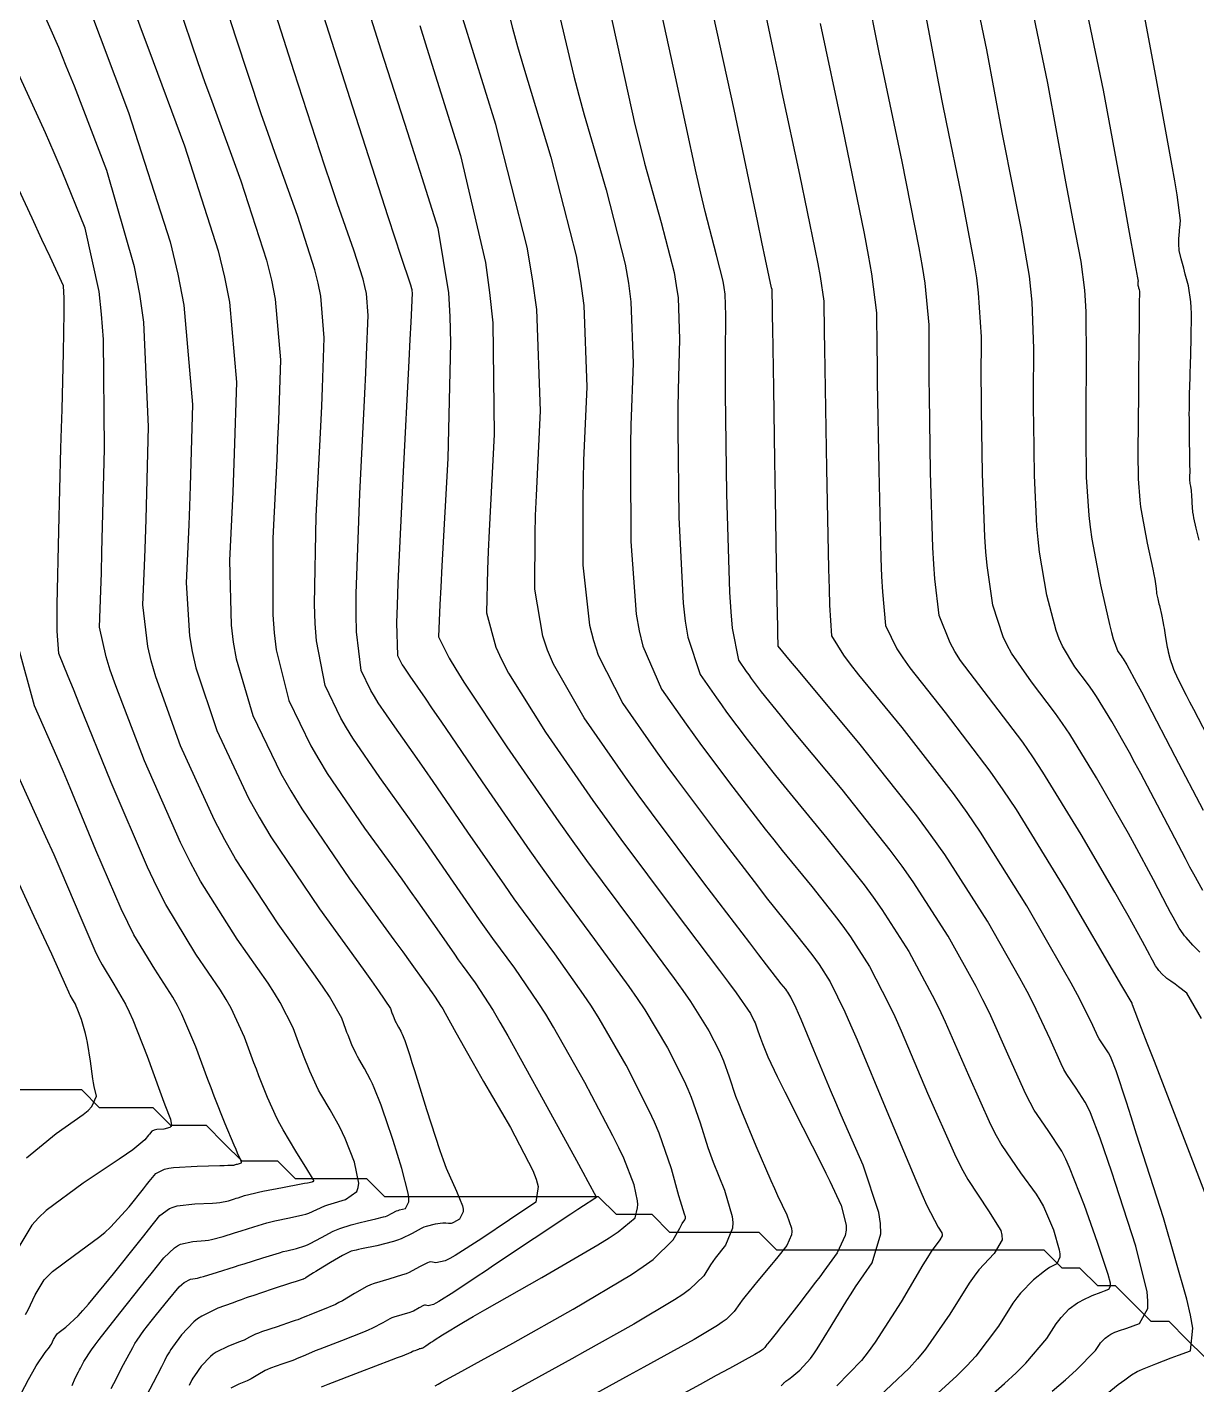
# Model space of a CAD drawing. Header units: metres. Extents: x 837475 to 838479, y 1189012 to 1191015.
# Drawn here: x 837518 to 837583.6, y 1190038.6 to 1190114.7 of the extents above; entities that cross this region are included whole.
import ezdxf

# ---------------------------------------------------------------- set-up
doc = ezdxf.new("R2010")
doc.units = ezdxf.units.M
doc.header["$LTSCALE"] = 0.3
for name, color, linetype in [('COTAS 10', 1, 'Continuous'), ('COTAS INT', 252, 'Continuous'), ('DRENAJE', 5, 'Continuous')]:
    doc.layers.add(name, color=color, linetype=linetype)

msp = doc.modelspace()

# ---------------------------------------------------------------- linework, layer by layer
at = {"layer": 'COTAS 10'}
for points in [[(837534.549, 1190038.477), (837534.923, 1190038.625), (837536.729, 1190039.318), (837538.482, 1190039.986), (837538.823, 1190040.117), (837539.102, 1190040.226), (837539.586, 1190040.427), (837539.665, 1190040.472), (837539.689, 1190040.483), (837539.713, 1190040.492), (837539.807, 1190040.521), (837539.897, 1190040.547), (837539.919, 1190040.555), (837539.94, 1190040.564), (837540.005, 1190040.599), (837540.057, 1190040.626), (837540.068, 1190040.63), (837540.079, 1190040.632), (837540.111, 1190040.625), (837540.172, 1190040.638), (837540.201, 1190040.653), (837540.236, 1190040.672), (837540.408, 1190040.781), (837540.677, 1190040.962), (837540.773, 1190041.026), (837540.878, 1190041.097), (837541.338, 1190041.403), (837542.51, 1190042.106), (837543.065, 1190042.426), (837543.72, 1190042.801), (837546.916, 1190044.611), (837550.059, 1190046.442), (837550.679, 1190046.83), (837551.192, 1190047.166), (837552.141, 1190047.952), (837552.283, 1190048.511), (837552.286, 1190048.704), (837552.273, 1190048.915), (837552.097, 1190049.814), (837551.501, 1190051.308), (837551.224, 1190051.893), (837550.898, 1190052.552), (837549.318, 1190055.551), (837547.563, 1190058.653), (837547.128, 1190059.377), (837546.714, 1190060.042), (837545.404, 1190061.957), (837544.166, 1190063.631), (837543.798, 1190064.144), (837543.418, 1190064.68), (837541.957, 1190066.792), (837540.39, 1190069.062), (837539.944, 1190069.696), (837539.492, 1190070.333), (837537.818, 1190072.653), (837536.309, 1190074.866), (837535.962, 1190075.435), (837535.646, 1190075.986), (837534.76, 1190077.818), (837534.268, 1190080.315), (837534.199, 1190081.285), (837534.161, 1190082.376), (837534.266, 1190087.324), (837534.516, 1190092.347), (837534.569, 1190093.486), (837534.613, 1190094.515), (837534.713, 1190097.324), (837534.513, 1190099.65), (837534.369, 1190100.376), (837534.187, 1190101.137), (837533.208, 1190104.181), (837531.93, 1190107.707), (837531.559, 1190108.772), (837531.18, 1190109.875), (837529.752, 1190114.181), (837528.432, 1190118.317)], [(837575.536, 1190038.227), (837576.273, 1190038.877), (837576.878, 1190039.422), (837577.968, 1190040.508), (837578.19, 1190040.859), (837578.248, 1190040.94), (837578.306, 1190041.013), (837578.502, 1190041.216), (837578.701, 1190041.36), (837578.76, 1190041.396), (837578.82, 1190041.43), (837579.053, 1190041.537), (837579.412, 1190041.67), (837579.552, 1190041.721), (837579.709, 1190041.776), (837580.425, 1190042.026), (837580.899, 1190042.868), (837580.904, 1190043.297), (837580.855, 1190043.81), (837580.22, 1190046.373), (837579.311, 1190049.198), (837579.089, 1190049.876), (837578.879, 1190050.51), (837578.226, 1190052.427), (837577.671, 1190053.846), (837577.523, 1190054.166), (837577.377, 1190054.454), (837576.869, 1190055.231), (837576.346, 1190055.999), (837576.19, 1190056.282), (837576.03, 1190056.595), (837575.412, 1190057.979), (837574.479, 1190059.958), (837574.12, 1190060.646), (837573.717, 1190061.395), (837571.898, 1190064.606), (837569.513, 1190068.333), (837568.753, 1190069.408), (837567.95, 1190070.502), (837564.692, 1190074.606), (837561.844, 1190078.008), (837561.301, 1190078.659), (837560.863, 1190079.184), (837560.166, 1190080.031), (837560.149, 1190080.749), (837560.141, 1190081.193), (837560.13, 1190081.743), (837560.079, 1190084.615), (837560.016, 1190088.299), (837559.998, 1190089.361), (837559.98, 1190090.442), (837559.913, 1190094.496), (837559.859, 1190097.867), (837559.849, 1190098.515), (837559.841, 1190099.041), (837559.831, 1190099.913), (837559.828, 1190099.986), (837559.825, 1190100.008), (837559.821, 1190100.031), (837559.799, 1190100.119), (837559.459, 1190101.709), (837559.254, 1190102.679), (837559.002, 1190103.878), (837557.694, 1190110.119), (837556.134, 1190117.282)], [(837583.972, 1190066.324), (837583.472, 1190067.227), (837583.254, 1190067.633), (837583.003, 1190068.108), (837581.809, 1190070.388), (837580.496, 1190072.875), (837580.17, 1190073.481), (837579.859, 1190074.05), (837578.87, 1190075.803), (837578.013, 1190077.196), (837577.786, 1190077.538), (837577.563, 1190077.861), (837576.793, 1190078.87), (837576.101, 1190080.024), (837575.927, 1190080.439), (837575.76, 1190080.895), (837575.222, 1190082.885), (837574.819, 1190085.29), (837574.737, 1190086.007), (837574.669, 1190086.747), (837574.531, 1190089.603), (837574.494, 1190092.519), (837574.49, 1190093.297), (837574.488, 1190094.062), (837574.5, 1190096.717), (837574.41, 1190099.317), (837574.342, 1190100.047), (837574.257, 1190100.781), (837573.798, 1190103.471), (837573.149, 1190106.658), (837572.945, 1190107.706), (837572.731, 1190108.826), (837571.866, 1190113.471), (837570.957, 1190117.888)], [(837560.328, 1190038.537), (837560.46, 1190038.674), (837560.491, 1190038.704), (837560.519, 1190038.729), (837560.601, 1190038.789), (837560.76, 1190038.907), (837560.837, 1190038.968), (837560.927, 1190039.043), (837561.373, 1190039.417), (837561.973, 1190040.072), (837562.16, 1190040.323), (837562.357, 1190040.605), (837563.146, 1190041.876), (837564.013, 1190043.315), (837564.26, 1190043.703), (837564.509, 1190044.085), (837565.43, 1190045.429), (837565.925, 1190047.069), (837565.906, 1190047.638), (837565.818, 1190048.257), (837564.936, 1190050.91), (837563.705, 1190053.711), (837563.397, 1190054.424), (837563.104, 1190055.109), (837562.163, 1190057.357), (837561.45, 1190059.074), (837561.301, 1190059.425), (837561.173, 1190059.721), (837560.881, 1190060.341), (837560.704, 1190060.618), (837560.647, 1190060.699), (837560.587, 1190060.781), (837560.341, 1190061.09), (837559.513, 1190062.151), (837559.085, 1190062.708), (837558.572, 1190063.379), (837556.001, 1190066.749), (837553.065, 1190070.67), (837552.322, 1190071.688), (837551.608, 1190072.677), (837549.282, 1190076.001), (837547.561, 1190079.015), (837547.229, 1190079.807), (837546.96, 1190080.582), (837546.51, 1190083.229), (837546.534, 1190086.3), (837546.564, 1190087.343), (837546.605, 1190088.469), (837546.833, 1190093.229), (837546.629, 1190098.916), (837546.395, 1190100.626), (837546.085, 1190102.396), (837544.328, 1190109.277), (837542.49, 1190115.23)], [(837520.567, 1190038.544), (837520.751, 1190038.968), (837520.929, 1190039.325), (837520.98, 1190039.426), (837521.032, 1190039.529), (837521.226, 1190039.905), (837521.656, 1190040.552), (837521.857, 1190040.825), (837522.094, 1190041.138), (837523.245, 1190042.606), (837524.466, 1190044.137), (837524.747, 1190044.49), (837525.003, 1190044.811), (837525.722, 1190045.715), (837526.308, 1190046.283), (837526.481, 1190046.393), (837526.658, 1190046.482), (837527.335, 1190046.633), (837528.026, 1190046.685), (837528.211, 1190046.712), (837528.394, 1190046.745), (837529.034, 1190046.91), (837529.677, 1190047.117), (837529.862, 1190047.176), (837530.049, 1190047.236), (837530.752, 1190047.459), (837531.499, 1190047.673), (837531.714, 1190047.728), (837531.934, 1190047.78), (837532.76, 1190047.952), (837533.512, 1190048.12), (837533.686, 1190048.169), (837533.844, 1190048.22), (837534.29, 1190048.417), (837534.748, 1190048.628), (837534.914, 1190048.688), (837535.098, 1190048.749), (837535.902, 1190048.977), (837536.536, 1190049.443), (837536.612, 1190049.654), (837536.645, 1190049.901), (837536.405, 1190051.088), (837535.877, 1190052.402), (837535.729, 1190052.728), (837535.579, 1190053.037), (837535.033, 1190054.019), (837534.523, 1190054.885), (837534.397, 1190055.121), (837534.277, 1190055.355), (837533.895, 1190056.19), (837533.545, 1190057.065), (837533.445, 1190057.325), (837533.342, 1190057.593), (837532.959, 1190058.622), (837532.239, 1190060.041), (837531.924, 1190060.555), (837531.559, 1190061.12), (837529.825, 1190063.596), (837527.773, 1190066.843), (837527.209, 1190067.895), (837526.646, 1190069.012), (837524.625, 1190073.596), (837523.017, 1190077.796), (837522.714, 1190078.67), (837522.473, 1190079.42), (837522.114, 1190081.085), (837522.183, 1190083.136), (837522.211, 1190084.128), (837522.243, 1190085.304), (837522.388, 1190091.085), (837522.325, 1190097.232), (837522.225, 1190098.638), (837522.09, 1190099.917), (837521.302, 1190103.468), (837520.014, 1190106.654), (837519.562, 1190107.703), (837519.07, 1190108.823), (837516.947, 1190113.468)]]:
    msp.add_lwpolyline(points, dxfattribs=at)
at = {"layer": 'COTAS INT'}
for points in [[(837536.289, 1190118.529), (837537.885, 1190113.476), (837539.383, 1190108.833), (837539.741, 1190107.713), (837540.075, 1190106.665), (837541.08, 1190103.476), (837541.679, 1190099.838), (837541.758, 1190098.508), (837541.799, 1190097.037), (837541.634, 1190090.555), (837541.305, 1190084.521), (837541.243, 1190083.332), (837541.193, 1190082.353), (837541.119, 1190080.555), (837541.71, 1190079.344), (837542.08, 1190078.735), (837542.54, 1190078.006), (837544.947, 1190074.383), (837547.865, 1190070.174), (837548.646, 1190069.075), (837549.416, 1190068.005), (837552.104, 1190064.383), (837554.335, 1190061.385), (837554.818, 1190060.709), (837555.242, 1190060.099), (837556.284, 1190058.453), (837556.859, 1190057.319), (837556.988, 1190057.033), (837557.104, 1190056.758), (837557.414, 1190055.867), (837557.781, 1190054.778), (837557.933, 1190054.379), (837558.106, 1190053.937), (837558.914, 1190051.99), (837559.758, 1190050.045), (837559.955, 1190049.605), (837560.136, 1190049.207), (837560.657, 1190048.124), (837560.91, 1190047.372), (837560.922, 1190047.182), (837560.909, 1190047), (837560.655, 1190046.411), (837560.151, 1190045.779), (837559.981, 1190045.57), (837559.798, 1190045.347), (837559.026, 1190044.418), (837558.301, 1190043.531), (837558.147, 1190043.334), (837558.014, 1190043.157), (837557.704, 1190042.695), (837557.251, 1190042.257), (837557.028, 1190042.097), (837556.763, 1190041.92), (837555.454, 1190041.139), (837553.383, 1190039.988), (837552.637, 1190039.577), (837551.817, 1190039.127), (837548.232, 1190037.171)], [(837550.153, 1190118.29), (837551.135, 1190113.782), (837552.134, 1190109.286), (837552.404, 1190108.173), (837552.671, 1190107.117), (837553.611, 1190103.782), (837554.327, 1190100.977), (837554.453, 1190100.255), (837554.548, 1190099.558), (837554.632, 1190097.239), (837554.553, 1190094.391), (837554.546, 1190093.359), (837554.546, 1190092.222), (837554.597, 1190087.239), (837554.835, 1190082.439), (837554.953, 1190081.417), (837555.093, 1190080.528), (837555.784, 1190078.427), (837556.699, 1190077.12), (837556.98, 1190076.731), (837557.272, 1190076.33), (837558.427, 1190074.788), (837559.862, 1190072.956), (837560.332, 1190072.373), (837560.832, 1190071.758), (837562.9, 1190069.261), (837564.986, 1190066.636), (837565.498, 1190065.94), (837565.981, 1190065.257), (837567.491, 1190062.9), (837568.81, 1190060.455), (837569.173, 1190059.716), (837569.535, 1190058.951), (837570.836, 1190055.964), (837572.07, 1190053.199), (837572.39, 1190052.573), (837572.701, 1190052.008), (837573.746, 1190050.473), (837574.631, 1190049.291), (837574.841, 1190048.948), (837575.036, 1190048.599), (837575.612, 1190047.284), (837575.929, 1190046.165), (837575.961, 1190045.941), (837575.968, 1190045.753), (837575.792, 1190045.381), (837575.387, 1190045.163), (837575.251, 1190045.072), (837575.103, 1190044.967), (837574.48, 1190044.48), (837573.757, 1190043.731), (837573.546, 1190043.462), (837573.33, 1190043.166), (837572.512, 1190041.873), (837571.245, 1190040.198), (837570.746, 1190039.66), (837570.183, 1190039.09), (837567.616, 1190036.767)], [(837540.925, 1190038.532), (837541.097, 1190038.625), (837541.294, 1190038.731), (837542.223, 1190039.236), (837543.881, 1190040.152), (837544.537, 1190040.519), (837545.279, 1190040.934), (837548.67, 1190042.839), (837551.932, 1190044.786), (837552.593, 1190045.228), (837553.148, 1190045.627), (837554.276, 1190046.716), (837554.644, 1190047.385), (837554.72, 1190047.52), (837554.784, 1190047.632), (837554.922, 1190047.853), (837554.961, 1190047.947), (837554.962, 1190047.979), (837554.96, 1190048.013), (837554.916, 1190048.158), (837554.762, 1190048.647), (837554.689, 1190048.898), (837554.602, 1190049.198), (837554.182, 1190050.701), (837553.484, 1190052.706), (837553.223, 1190053.323), (837552.933, 1190053.967), (837551.64, 1190056.518), (837550.123, 1190059.135), (837549.691, 1190059.821), (837549.255, 1190060.49), (837547.638, 1190062.766), (837545.887, 1190065.132), (837545.367, 1190065.857), (837544.831, 1190066.613), (837542.766, 1190069.599), (837540.819, 1190072.441), (837540.357, 1190073.107), (837539.929, 1190073.72), (837538.662, 1190075.495), (837537.737, 1190076.852), (837537.524, 1190077.201), (837537.33, 1190077.539), (837536.787, 1190078.662), (837536.518, 1190080.819), (837536.496, 1190081.808), (837536.498, 1190082.968), (837536.697, 1190088.571), (837536.983, 1190094.189), (837537.04, 1190095.357), (837537.087, 1190096.357), (837537.178, 1190098.571), (837537.071, 1190099.813), (837536.994, 1190100.201), (837536.897, 1190100.607), (837536.374, 1190102.232), (837535.46, 1190104.829), (837535.116, 1190105.848), (837534.733, 1190106.997), (837533.018, 1190112.232), (837531.257, 1190117.753)], [(837544.575, 1190117.445), (837545.267, 1190114.694), (837545.554, 1190113.668), (837545.884, 1190112.526), (837547.422, 1190107.445), (837548.833, 1190101.923), (837549.081, 1190100.503), (837549.269, 1190099.13), (837549.433, 1190094.566), (837549.254, 1190090.443), (837549.225, 1190089.348), (837549.205, 1190088.274), (837549.205, 1190084.566), (837549.585, 1190081.201), (837549.804, 1190080.344), (837550.072, 1190079.519), (837551.449, 1190076.81), (837553.305, 1190074.158), (837553.874, 1190073.369), (837554.467, 1190072.557), (837556.81, 1190069.429), (837559.002, 1190066.571), (837559.501, 1190065.93), (837559.953, 1190065.353), (837561.194, 1190063.813), (837562.053, 1190062.733), (837562.264, 1190062.446), (837562.463, 1190062.165), (837563.085, 1190061.194), (837563.903, 1190059.514), (837564.227, 1190058.786), (837564.592, 1190057.943), (837566.259, 1190053.948), (837567.881, 1190050.066), (837568.218, 1190049.294), (837568.505, 1190048.654), (837569.135, 1190047.437), (837569.339, 1190047.108), (837569.358, 1190047.029), (837569.36, 1190046.955), (837569.231, 1190046.727), (837568.754, 1190046.073), (837568.537, 1190045.73), (837568.283, 1190045.316), (837567.057, 1190043.238), (837565.612, 1190040.974), (837565.219, 1190040.443), (837564.831, 1190039.954), (837563.454, 1190038.534)], [(837569.697, 1190035.883), (837572.86, 1190038.659), (837573.51, 1190039.269), (837574.062, 1190039.81), (837575.24, 1190041.191), (837575.76, 1190042.012), (837575.897, 1190042.201), (837576.031, 1190042.372), (837576.491, 1190042.848), (837576.957, 1190043.185), (837577.095, 1190043.269), (837577.237, 1190043.348), (837577.782, 1190043.6), (837578.272, 1190043.791), (837578.379, 1190043.832), (837578.474, 1190043.869), (837578.712, 1190043.956), (837578.803, 1190044.117), (837578.804, 1190044.198), (837578.794, 1190044.296), (837578.673, 1190044.784), (837578.354, 1190045.737), (837578.22, 1190046.129), (837578.066, 1190046.576), (837577.342, 1190048.651), (837576.51, 1190050.777), (837576.288, 1190051.256), (837576.069, 1190051.688), (837575.307, 1190052.852), (837574.523, 1190054.004), (837574.29, 1190054.427), (837574.05, 1190054.897), (837573.124, 1190056.972), (837572.007, 1190059.454), (837571.647, 1190060.181), (837571.264, 1190060.925), (837569.695, 1190063.753), (837567.74, 1190066.803), (837567.114, 1190067.687), (837566.452, 1190068.588), (837563.753, 1190071.985), (837561.272, 1190074.96), (837560.747, 1190075.595), (837560.292, 1190076.149), (837559.236, 1190077.468), (837558.675, 1190078.217), (837558.533, 1190078.412), (837558.396, 1190078.6), (837557.952, 1190079.236), (837557.603, 1190081.032), (837557.527, 1190081.953), (837557.46, 1190083.058), (837557.292, 1190088.576), (837557.216, 1190094.196), (837557.207, 1190095.364), (837557.203, 1190096.364), (837557.232, 1190098.576), (837557.188, 1190099.772), (837557.139, 1190100.132), (837557.074, 1190100.504), (837556.705, 1190101.951), (837556.065, 1190104.413), (837555.829, 1190105.426), (837555.568, 1190106.582), (837554.414, 1190111.951), (837553.143, 1190117.786)], [(837583.906, 1190059.141), (837583.076, 1190060.551), (837582.623, 1190060.916), (837582.522, 1190060.994), (837582.431, 1190061.062), (837582.19, 1190061.224), (837582.01, 1190061.343), (837581.957, 1190061.385), (837581.904, 1190061.431), (837581.703, 1190061.626), (837581.518, 1190061.832), (837581.474, 1190061.885), (837581.435, 1190061.935), (837581.32, 1190062.101), (837581.153, 1190062.401), (837581.081, 1190062.536), (837580.998, 1190062.694), (837580.601, 1190063.451), (837579.788, 1190064.924), (837579.441, 1190065.533), (837579.042, 1190066.229), (837577.164, 1190069.467), (837575.014, 1190072.964), (837574.443, 1190073.822), (837573.884, 1190074.633), (837571.953, 1190077.164), (837570.398, 1190079.218), (837570.076, 1190079.727), (837569.801, 1190080.211), (837569.2, 1190081.744), (837568.945, 1190083.809), (837568.889, 1190084.628), (837568.839, 1190085.554), (837568.712, 1190089.791), (837568.646, 1190094.061), (837568.635, 1190095.007), (837568.627, 1190095.851), (837568.624, 1190098.048), (837568.402, 1190100.383), (837568.256, 1190101.315), (837568.074, 1190102.37), (837567.11, 1190107.212), (837566.065, 1190112.182), (837565.832, 1190113.319), (837565.622, 1190114.351), (837565.066, 1190117.212)], [(837574.096, 1190117.283), (837575.266, 1190111.6), (837576.285, 1190106.064), (837576.502, 1190104.899), (837576.691, 1190103.895), (837577.141, 1190101.6), (837577.349, 1190099.987), (837577.386, 1190099.413), (837577.413, 1190098.784), (837577.438, 1190096.052), (837577.418, 1190093.167), (837577.417, 1190092.442), (837577.418, 1190091.748), (837577.44, 1190089.508), (837577.584, 1190087.343), (837577.661, 1190086.697), (837577.755, 1190086.031), (837578.233, 1190083.456), (837578.74, 1190081.237), (837578.852, 1190080.795), (837578.952, 1190080.427), (837579.213, 1190079.723), (837579.402, 1190079.475), (837579.457, 1190079.396), (837579.513, 1190079.312), (837579.723, 1190078.97), (837580.267, 1190077.96), (837580.534, 1190077.455), (837580.851, 1190076.851), (837582.413, 1190073.857), (837584.005, 1190070.815)], [(837577.135, 1190117.228), (837578.394, 1190111.213), (837579.433, 1190105.536), (837579.642, 1190104.39), (837579.819, 1190103.428), (837580.175, 1190101.492), (837580.284, 1190100.894), (837580.305, 1190100.775), (837580.321, 1190100.677), (837580.344, 1190100.493), (837580.34, 1190100.443), (837580.338, 1190100.415), (837580.333, 1190100.364), (837580.333, 1190100.312), (837580.335, 1190100.297), (837580.337, 1190100.281), (837580.35, 1190100.222), (837580.368, 1190100.155), (837580.374, 1190100.135), (837580.38, 1190100.113), (837580.402, 1190100.029), (837580.419, 1190099.915), (837580.422, 1190099.876), (837580.424, 1190099.833), (837580.422, 1190099.648), (837580.416, 1190099.462), (837580.414, 1190099.418), (837580.413, 1190099.378), (837580.409, 1190099.259), (837580.408, 1190099.153), (837580.408, 1190099.085), (837580.41, 1190098.946), (837580.405, 1190098.214), (837580.402, 1190097.805), (837580.397, 1190097.307), (837580.37, 1190094.764), (837580.346, 1190092.042), (837580.343, 1190091.431), (837580.341, 1190090.882), (837580.35, 1190089.414), (837580.44, 1190088.211), (837580.49, 1190087.83), (837580.551, 1190087.427), (837580.862, 1190085.797), (837581.171, 1190084.333), (837581.231, 1190084.034), (837581.279, 1190083.782), (837581.362, 1190083.258), (837581.381, 1190083.035), (837581.39, 1190082.973), (837581.4, 1190082.91), (837581.45, 1190082.68), (837581.518, 1190082.404), (837581.54, 1190082.312), (837581.562, 1190082.213), (837581.655, 1190081.8), (837581.752, 1190081.322), (837581.778, 1190081.183), (837581.803, 1190081.041), (837581.891, 1190080.5), (837581.982, 1190079.971), (837582.01, 1190079.835), (837582.038, 1190079.704), (837582.151, 1190079.27), (837582.295, 1190078.848), (837582.343, 1190078.725), (837582.396, 1190078.599), (837582.617, 1190078.122), (837583.053, 1190077.267), (837583.24, 1190076.903), (837583.457, 1190076.483), (837584.483, 1190074.508)], [(837522.762, 1190038.384), (837522.908, 1190038.671), (837523.454, 1190039.733), (837523.97, 1190040.683), (837524.097, 1190040.9), (837524.218, 1190041.098), (837524.597, 1190041.647), (837525.008, 1190042.163), (837525.149, 1190042.34), (837525.301, 1190042.532), (837525.949, 1190043.347), (837526.583, 1190044.082), (837526.727, 1190044.222), (837526.857, 1190044.336), (837527.214, 1190044.519), (837527.609, 1190044.582), (837527.764, 1190044.62), (837527.938, 1190044.666), (837528.729, 1190044.906), (837529.676, 1190045.21), (837529.948, 1190045.297), (837530.224, 1190045.385), (837531.259, 1190045.714), (837532.195, 1190045.999), (837532.409, 1190046.06), (837532.604, 1190046.114), (837533.148, 1190046.242), (837533.616, 1190046.383), (837533.764, 1190046.445), (837533.92, 1190046.516), (837534.549, 1190046.856), (837535.218, 1190047.211), (837535.4, 1190047.293), (837535.579, 1190047.367), (837536.214, 1190047.574), (837536.807, 1190047.72), (837536.961, 1190047.756), (837537.111, 1190047.791), (837537.612, 1190047.899), (837538.036, 1190048.005), (837538.137, 1190048.039), (837538.231, 1190048.073), (837538.51, 1190048.213), (837538.768, 1190048.345), (837538.848, 1190048.375), (837538.932, 1190048.402), (837539.268, 1190048.477), (837539.458, 1190048.856), (837539.449, 1190049.074), (837539.414, 1190049.342), (837539.068, 1190050.718), (837538.574, 1190052.296), (837538.445, 1190052.69), (837538.32, 1190053.066), (837537.898, 1190054.27), (837537.512, 1190055.246), (837537.409, 1190055.478), (837537.308, 1190055.694), (837536.958, 1190056.337), (837536.646, 1190056.867), (837536.569, 1190057.012), (837536.495, 1190057.156), (837536.262, 1190057.667), (837536.047, 1190058.203), (837535.985, 1190058.362), (837535.923, 1190058.526), (837535.688, 1190059.156), (837534.996, 1190060.369), (837534.645, 1190060.899), (837534.224, 1190061.514), (837532.131, 1190064.441), (837529.742, 1190068.09), (837529.136, 1190069.161), (837528.554, 1190070.258), (837526.652, 1190074.441), (837525.267, 1190078.3), (837525.011, 1190079.193), (837524.81, 1190080.011), (837524.545, 1190082.333), (837524.65, 1190084.978), (837524.683, 1190086), (837524.717, 1190087.147), (837524.853, 1190092.333), (837524.584, 1190098.191), (837524.363, 1190099.761), (837524.078, 1190101.308), (837522.52, 1190106.71), (837520.697, 1190111.44), (837520.245, 1190112.565), (837519.817, 1190113.609), (837518.462, 1190116.71)], [(837534.081, 1190117.19), (837536.285, 1190110.283), (837538.285, 1190104.119), (837538.674, 1190102.924), (837538.991, 1190101.951), (837539.541, 1190100.283), (837539.607, 1190100.077), (837539.619, 1190100.025), (837539.629, 1190099.976), (837539.643, 1190099.819), (837539.561, 1190098.2), (837539.512, 1190097.229), (837539.45, 1190096.031), (837539.127, 1190089.819), (837538.836, 1190083.559), (837538.793, 1190082.331), (837538.768, 1190081.323), (837538.814, 1190079.506), (837539.015, 1190079.092), (837539.086, 1190078.967), (837539.165, 1190078.838), (837539.506, 1190078.337), (837540.365, 1190077.106), (837540.77, 1190076.517), (837541.248, 1190075.82), (837543.575, 1190072.406), (837546.243, 1190068.547), (837546.936, 1190067.57), (837547.609, 1190066.632), (837549.871, 1190063.575), (837551.795, 1190060.938), (837552.255, 1190060.265), (837552.682, 1190059.617), (837553.962, 1190057.486), (837554.896, 1190055.643), (837555.106, 1190055.178), (837555.294, 1190054.732), (837555.798, 1190053.284), (837556.229, 1190051.901), (837556.371, 1190051.497), (837556.523, 1190051.082), (837557.157, 1190049.508), (837557.591, 1190048.039), (837557.618, 1190047.692), (837557.604, 1190047.371), (837557.217, 1190046.425), (837556.632, 1190045.689), (837556.494, 1190045.499), (837556.366, 1190045.316), (837555.99, 1190044.705), (837555.199, 1190043.942), (837554.81, 1190043.662), (837554.348, 1190043.353), (837552.062, 1190041.989), (837549.331, 1190040.461), (837548.587, 1190040.048), (837547.849, 1190039.64), (837545.228, 1190038.203)], [(837577.991, 1190037.596), (837579.228, 1190038.603), (837579.596, 1190038.871), (837579.682, 1190038.934), (837579.76, 1190038.991), (837579.981, 1190039.158), (837580.296, 1190039.335), (837580.434, 1190039.399), (837580.594, 1190039.469), (837581.352, 1190039.776), (837582.195, 1190040.099), (837582.408, 1190040.178), (837582.613, 1190040.254), (837583.279, 1190040.492), (837583.418, 1190041.766), (837583.29, 1190042.494), (837583.09, 1190043.386), (837581.766, 1190047.963), (837580.268, 1190052.658), (837579.957, 1190053.624), (837579.692, 1190054.445), (837579.111, 1190056.204), (837578.833, 1190056.915), (837578.758, 1190057.076), (837578.685, 1190057.22), (837578.431, 1190057.609), (837578.168, 1190057.995), (837578.09, 1190058.136), (837578.01, 1190058.293), (837577.7, 1190058.987), (837576.951, 1190060.462), (837576.593, 1190061.111), (837576.17, 1190061.865), (837574.101, 1190065.458), (837571.512, 1190069.593), (837570.762, 1190070.688), (837569.997, 1190071.761), (837567.112, 1190075.458), (837564.696, 1190078.411), (837564.226, 1190079.015), (837563.842, 1190079.527), (837563.177, 1190080.602), (837563.071, 1190082.327), (837563.041, 1190083.248), (837563.01, 1190084.361), (837562.894, 1190089.98), (837562.798, 1190095.603), (837562.78, 1190096.718), (837562.766, 1190097.641), (837562.747, 1190099.378), (837562.54, 1190100.762), (837562.408, 1190101.462), (837562.243, 1190102.3), (837561.377, 1190106.471), (837560.396, 1190111.087), (837560.16, 1190112.206), (837559.938, 1190113.256), (837559.261, 1190116.471)], [(837583.767, 1190085.966), (837583.598, 1190086.651), (837583.474, 1190087.221), (837583.448, 1190087.377), (837583.426, 1190087.532), (837583.379, 1190088.085), (837583.354, 1190088.558), (837583.346, 1190088.662), (837583.338, 1190088.754), (837583.306, 1190088.991), (837583.277, 1190089.139), (837583.272, 1190089.175), (837583.267, 1190089.21), (837583.259, 1190089.319), (837583.258, 1190089.453), (837583.258, 1190089.503), (837583.259, 1190089.558), (837583.261, 1190089.806), (837583.259, 1190090.265), (837583.257, 1190090.454), (837583.254, 1190090.671), (837583.237, 1190091.675), (837583.223, 1190092.772), (837583.222, 1190093.047), (837583.223, 1190093.309), (837583.233, 1190094.152), (837583.26, 1190095.084), (837583.27, 1190095.404), (837583.282, 1190095.749), (837583.333, 1190097.218), (837583.345, 1190098.678), (837583.331, 1190099.018), (837583.31, 1190099.33), (837583.173, 1190100.226), (837582.997, 1190100.895), (837582.952, 1190101.065), (837582.908, 1190101.227), (837582.763, 1190101.754), (837582.66, 1190102.219), (837582.644, 1190102.342), (837582.632, 1190102.463), (837582.633, 1190102.877), (837582.666, 1190103.274), (837582.676, 1190103.384), (837582.685, 1190103.495), (837582.72, 1190103.893), (837582.536, 1190105.346), (837582.408, 1190106.12), (837582.246, 1190107.057), (837581.382, 1190111.783), (837580.5, 1190116.495)], [(837521.38, 1190116.226), (837523.737, 1190109.951), (837526.067, 1190102.7), (837526.501, 1190100.883), (837526.843, 1190099.15), (837527.318, 1190093.581), (837527.191, 1190088.989), (837527.154, 1190087.871), (837527.117, 1190086.82), (837526.975, 1190083.581), (837527.148, 1190080.603), (837527.308, 1190079.716), (837527.517, 1190078.804), (837528.679, 1190075.285), (837530.463, 1190071.505), (837531.064, 1190070.427), (837531.712, 1190069.336), (837534.437, 1190065.285), (837536.89, 1190061.909), (837537.366, 1190061.244), (837537.753, 1190060.696), (837538.417, 1190059.69), (837538.503, 1190059.459), (837538.526, 1190059.399), (837538.549, 1190059.34), (837538.628, 1190059.144), (837538.713, 1190058.956), (837538.74, 1190058.903), (837538.769, 1190058.85), (837538.883, 1190058.655), (837539.012, 1190058.419), (837539.049, 1190058.34), (837539.087, 1190058.255), (837539.229, 1190057.896), (837539.503, 1190057.062), (837539.624, 1190056.677), (837539.765, 1190056.225), (837540.438, 1190054.035), (837541.184, 1190051.734), (837541.371, 1190051.212), (837541.549, 1190050.741), (837542.123, 1190049.452), (837542.463, 1190048.627), (837542.495, 1190048.447), (837542.5, 1190048.288), (837542.29, 1190047.89), (837541.962, 1190047.691), (837541.892, 1190047.658), (837541.832, 1190047.635), (837541.687, 1190047.632), (837541.52, 1190047.664), (837541.445, 1190047.664), (837541.357, 1190047.659), (837540.937, 1190047.607), (837540.433, 1190047.479), (837540.293, 1190047.426), (837540.153, 1190047.365), (837539.643, 1190047.084), (837539.028, 1190046.776), (837538.821, 1190046.7), (837538.598, 1190046.626), (837537.662, 1190046.391), (837536.808, 1190046.217), (837536.638, 1190046.182), (837536.495, 1190046.152), (837536.219, 1190046.092), (837535.988, 1190045.979), (837535.874, 1190045.917), (837535.738, 1190045.84), (837535.069, 1190045.449), (837534.384, 1190045.041), (837534.238, 1190044.953), (837534.112, 1190044.876), (837533.816, 1190044.69), (837533.674, 1190044.596), (837533.644, 1190044.577), (837533.619, 1190044.562), (837533.562, 1190044.53), (837533.538, 1190044.521), (837533.534, 1190044.519), (837533.529, 1190044.518), (837533.52, 1190044.514), (837533.253, 1190044.426), (837533.087, 1190044.371), (837532.88, 1190044.303), (837531.797, 1190043.949), (837530.711, 1190043.591), (837530.501, 1190043.521), (837530.33, 1190043.463), (837530.044, 1190043.361), (837529.829, 1190043.277), (837529.703, 1190043.231), (837529.548, 1190043.175), (837528.75, 1190042.889), (837527.837, 1190042.446), (837527.61, 1190042.291), (837527.394, 1190042.12), (837526.705, 1190041.387), (837526.203, 1190040.704), (837526.105, 1190040.566), (837526.025, 1190040.45), (837525.883, 1190040.215), (837525.749, 1190039.929), (837525.674, 1190039.781), (837525.583, 1190039.603), (837525.117, 1190038.71), (837524.573, 1190037.666)], [(837526.485, 1190116.131), (837527.628, 1190112.754), (837528.001, 1190111.696), (837528.399, 1190110.585), (837530.041, 1190106.131), (837531.476, 1190101.668), (837531.744, 1190100.552), (837531.955, 1190099.487), (837532.248, 1190096.076), (837532.139, 1190092.673), (837532.097, 1190091.614), (837532.05, 1190090.505), (837531.836, 1190086.076), (837531.823, 1190081.785), (837531.902, 1190080.762), (837532.018, 1190079.811), (837532.733, 1190076.973), (837533.962, 1190074.433), (837534.4, 1190073.669), (837534.881, 1190072.88), (837536.973, 1190069.811), (837539.056, 1190066.947), (837539.53, 1190066.286), (837539.961, 1190065.683), (837541.148, 1190063.986), (837542.006, 1190062.746), (837542.228, 1190062.432), (837542.444, 1190062.131), (837543.171, 1190061.148), (837544.174, 1190059.595), (837544.564, 1190058.933), (837545.003, 1190058.171), (837546.995, 1190054.584), (837548.854, 1190051.168), (837549.21, 1190050.514), (837549.496, 1190049.987), (837549.954, 1190049.137), (837549.958, 1190049.115), (837549.958, 1190049.105), (837549.955, 1190049.092), (837549.932, 1190049.072), (837549.919, 1190049.064), (837549.904, 1190049.055), (837549.827, 1190049.01), (837549.257, 1190048.639), (837548.931, 1190048.423), (837548.532, 1190048.159), (837546.483, 1190046.798), (837544.256, 1190045.314), (837543.745, 1190044.973), (837543.279, 1190044.661), (837541.977, 1190043.787), (837541.145, 1190043.258), (837540.976, 1190043.164), (837540.833, 1190043.094), (837540.538, 1190043.029), (837540.385, 1190043.061), (837540.332, 1190043.052), (837540.274, 1190043.034), (837540.026, 1190042.902), (837539.71, 1190042.731), (837539.608, 1190042.689), (837539.501, 1190042.649), (837539.065, 1190042.523), (837538.612, 1190042.386), (837538.494, 1190042.339), (837538.379, 1190042.287), (837537.992, 1190042.069), (837537.414, 1190041.765), (837537.179, 1190041.659), (837536.912, 1190041.545), (837535.674, 1190041.055), (837534.462, 1190040.59), (837534.21, 1190040.491), (837533.996, 1190040.405), (837533.525, 1190040.202), (837533.199, 1190040.061), (837533.076, 1190040.015), (837532.939, 1190039.964), (837532.325, 1190039.755), (837531.688, 1190039.522), (837531.537, 1190039.457), (837531.397, 1190039.391), (837530.981, 1190039.153), (837530.609, 1190038.926), (837530.496, 1190038.868), (837530.379, 1190038.812), (837529.921, 1190038.626), (837529.471, 1190038.408)], [(837524.075, 1190115.632), (837524.443, 1190114.62), (837524.868, 1190113.463), (837526.874, 1190108.08), (837528.766, 1190102.198), (837529.119, 1190100.727), (837529.397, 1190099.325), (837529.783, 1190094.828), (837529.665, 1190090.831), (837529.626, 1190089.743), (837529.583, 1190088.662), (837529.406, 1190084.828), (837529.485, 1190081.194), (837529.605, 1190080.239), (837529.767, 1190079.307), (837530.706, 1190076.129), (837532.277, 1190072.88), (837532.838, 1190071.904), (837533.453, 1190070.894), (837536.129, 1190066.968), (837538.619, 1190063.56), (837539.117, 1190062.876), (837539.532, 1190062.305), (837540.34, 1190061.179), (837540.593, 1190060.812), (837540.659, 1190060.719), (837540.723, 1190060.63), (837540.938, 1190060.34), (837541.238, 1190059.875), (837541.355, 1190059.675), (837541.487, 1190059.446), (837542.089, 1190058.362), (837542.983, 1190056.763), (837543.299, 1190056.208), (837543.646, 1190055.605), (837545.147, 1190053.023), (837546.399, 1190050.617), (837546.588, 1190050.125), (837546.709, 1190049.709), (837546.579, 1190048.834), (837545.765, 1190048.288), (837545.454, 1190048.08), (837545.107, 1190047.846), (837543.546, 1190046.792), (837542.054, 1190045.843), (837541.75, 1190045.675), (837541.494, 1190045.549), (837540.965, 1190045.433), (837540.69, 1190045.491), (837540.595, 1190045.474), (837540.491, 1190045.442), (837540.047, 1190045.204), (837539.479, 1190044.898), (837539.297, 1190044.823), (837539.105, 1190044.751), (837538.323, 1190044.526), (837537.51, 1190044.28), (837537.298, 1190044.195), (837537.092, 1190044.103), (837536.399, 1190043.711), (837535.727, 1190043.303), (837535.535, 1190043.201), (837535.341, 1190043.104), (837534.618, 1190042.793), (837534, 1190042.556), (837533.872, 1190042.505), (837533.762, 1190042.462), (837533.522, 1190042.358), (837533.226, 1190042.244), (837533.081, 1190042.193), (837532.909, 1190042.134), (837532.061, 1190041.852), (837531.2, 1190041.556), (837531.019, 1190041.489), (837530.864, 1190041.427), (837530.513, 1190041.257), (837530.219, 1190041.101), (837530.1, 1190041.049), (837529.964, 1190040.993), (837529.336, 1190040.758), (837528.654, 1190040.427), (837528.485, 1190040.311), (837528.323, 1190040.184), (837527.809, 1190039.636), (837527.425, 1190039.096), (837527.346, 1190038.973), (837527.279, 1190038.863), (837527.136, 1190038.561)], [(837547.855, 1190115.614), (837548.7, 1190111.99), (837548.979, 1190110.92), (837549.278, 1190109.822), (837550.516, 1190105.614), (837551.58, 1190101.45), (837551.767, 1190100.379), (837551.908, 1190099.344), (837552.032, 1190095.902), (837551.904, 1190092.417), (837551.886, 1190091.354), (837551.875, 1190090.248), (837551.901, 1190085.902), (837552.21, 1190081.82), (837552.378, 1190080.88), (837552.582, 1190080.023), (837553.617, 1190077.618), (837555.002, 1190075.639), (837555.427, 1190075.05), (837555.87, 1190074.444), (837557.618, 1190072.108), (837559.432, 1190069.764), (837559.916, 1190069.152), (837560.393, 1190068.556), (837562.047, 1190066.537), (837563.519, 1190064.684), (837563.881, 1190064.193), (837564.222, 1190063.711), (837565.288, 1190062.047), (837566.357, 1190059.984), (837566.7, 1190059.251), (837567.064, 1190058.447), (837568.548, 1190054.956), (837570.055, 1190051.541), (837570.433, 1190050.784), (837570.794, 1190050.11), (837571.957, 1190048.357), (837572.648, 1190047.248), (837572.711, 1190046.979), (837572.718, 1190046.727), (837572.282, 1190045.957), (837571.414, 1190045.033), (837571.148, 1190044.684), (837570.872, 1190044.295), (837569.784, 1190042.556), (837568.428, 1190040.586), (837567.983, 1190040.052), (837567.507, 1190039.522), (837565.535, 1190037.65)], [(837562.523, 1190114.945), (837563.767, 1190109.083), (837564.982, 1190103.165), (837565.213, 1190101.949), (837565.398, 1190100.916), (837565.685, 1190098.713), (837565.697, 1190096.746), (837565.708, 1190095.862), (837565.722, 1190094.832), (837565.803, 1190089.886), (837565.925, 1190084.957), (837565.965, 1190083.938), (837566.008, 1190083.068), (837566.188, 1190081.173), (837566.822, 1190079.869), (837567.151, 1190079.371), (837567.547, 1190078.814), (837569.532, 1190076.311), (837572.043, 1190073.02), (837572.771, 1190071.967), (837573.512, 1190070.852), (837576.305, 1190066.311), (837579.423, 1190060.966), (837579.989, 1190059.995), (837579.99, 1190059.992), (837579.993, 1190059.986), (837579.994, 1190059.985), (837579.996, 1190059.981), (837579.999, 1190059.97), (837580.001, 1190059.965), (837580.003, 1190059.958), (837580.013, 1190059.926), (837580.526, 1190058.595), (837580.845, 1190057.77), (837581.241, 1190056.747), (837583.308, 1190051.401), (837585.377, 1190045.984)], [(837583.818, 1190062.868), (837583.414, 1190063.26), (837583.043, 1190063.674), (837582.956, 1190063.779), (837582.876, 1190063.88), (837582.646, 1190064.212), (837582.313, 1190064.814), (837582.168, 1190065.085), (837582, 1190065.401), (837581.205, 1190066.92), (837580.142, 1190068.9), (837579.806, 1190069.507), (837579.451, 1190070.139), (837578.017, 1190072.635), (837576.513, 1190075.08), (837576.115, 1190075.68), (837575.723, 1190076.247), (837574.373, 1190078.017), (837573.25, 1190079.621), (837573.002, 1190080.083), (837572.781, 1190080.553), (837572.211, 1190082.315), (837571.882, 1190084.55), (837571.813, 1190085.318), (837571.754, 1190086.15), (837571.622, 1190089.697), (837571.57, 1190093.29), (837571.562, 1190094.152), (837571.557, 1190094.957), (837571.562, 1190097.382), (837571.406, 1190099.85), (837571.299, 1190100.681), (837571.165, 1190101.576), (837570.454, 1190105.341), (837569.607, 1190109.42), (837569.388, 1190110.512), (837569.176, 1190111.588), (837568.466, 1190115.341)], [(837540.064, 1190114.835), (837540.386, 1190113.811), (837540.745, 1190112.667), (837542.342, 1190107.541), (837543.748, 1190101.548), (837543.986, 1190099.858), (837544.158, 1190098.155), (837544.234, 1190091.892), (837543.955, 1190086.495), (837543.904, 1190085.338), (837543.864, 1190084.326), (837543.814, 1190081.892), (837544.335, 1190079.963), (837544.655, 1190079.271), (837545.051, 1190078.51), (837547.115, 1190075.192), (837549.78, 1190071.368), (837550.555, 1190070.288), (837551.346, 1190069.199), (837554.337, 1190065.192), (837556.876, 1190061.833), (837557.381, 1190061.153), (837557.801, 1190060.581), (837558.607, 1190059.42), (837558.822, 1190058.995), (837558.871, 1190058.887), (837558.914, 1190058.784), (837559.03, 1190058.45), (837559.168, 1190058.042), (837559.225, 1190057.892), (837559.29, 1190057.727), (837559.593, 1190056.996), (837560.11, 1190055.879), (837560.31, 1190055.47), (837560.535, 1190055.017), (837561.553, 1190053.019), (837562.6, 1190050.962), (837562.843, 1190050.471), (837563.066, 1190050.015), (837563.703, 1190048.654), (837563.976, 1190047.554), (837563.97, 1190047.261), (837563.928, 1190046.975), (837563.478, 1190045.985), (837562.732, 1190044.963), (837562.503, 1190044.657), (837562.264, 1190044.34), (837561.319, 1190043.11), (837560.465, 1190042.015), (837560.283, 1190041.784), (837560.126, 1190041.584), (837559.753, 1190041.121), (837559.569, 1190040.896), (837559.53, 1190040.846), (837559.496, 1190040.801), (837559.417, 1190040.684), (837559.302, 1190040.573), (837559.246, 1190040.532), (837559.179, 1190040.487), (837558.847, 1190040.289), (837557.435, 1190039.515), (837556.688, 1190039.107), (837555.785, 1190038.615), (837551.237, 1190036.138)], [(837517.068, 1190036.842), (837518.134, 1190038.893), (837518.363, 1190039.311), (837518.564, 1190039.665), (837519.051, 1190040.404), (837519.307, 1190040.708), (837519.363, 1190040.788), (837519.413, 1190040.865), (837519.536, 1190041.129), (837519.69, 1190041.388), (837519.758, 1190041.462), (837519.837, 1190041.537), (837520.217, 1190041.82), (837520.904, 1190042.458), (837521.176, 1190042.756), (837521.484, 1190043.109), (837522.895, 1190044.823), (837524.295, 1190046.576), (837524.595, 1190046.953), (837524.858, 1190047.283), (837525.495, 1190048.083), (837526.033, 1190048.485), (837526.235, 1190048.564), (837526.459, 1190048.629), (837527.457, 1190048.746), (837528.443, 1190048.788), (837528.659, 1190048.805), (837528.851, 1190048.824), (837529.34, 1190048.915), (837529.678, 1190049.024), (837529.776, 1190049.055), (837529.875, 1190049.086), (837530.245, 1190049.204), (837530.803, 1190049.348), (837531.02, 1190049.396), (837531.264, 1190049.447), (837532.372, 1190049.663), (837533.408, 1190049.856), (837533.607, 1190049.894), (837533.768, 1190049.924), (837534.03, 1190049.978), (837534.048, 1190049.986), (837534.054, 1190049.988), (837534.061, 1190049.99), (837534.092, 1190049.999), (837534.117, 1190050.017), (837534.12, 1190050.025), (837534.121, 1190050.035), (837534.112, 1190050.08), (837533.946, 1190050.362), (837533.848, 1190050.52), (837533.728, 1190050.713), (837533.108, 1190051.701), (837532.401, 1190052.902), (837532.225, 1190053.23), (837532.058, 1190053.555), (837531.529, 1190054.714), (837531.044, 1190055.928), (837530.904, 1190056.288), (837530.762, 1190056.659), (837530.23, 1190058.088), (837529.482, 1190059.714), (837529.203, 1190060.21), (837528.894, 1190060.726), (837527.518, 1190062.752), (837525.828, 1190065.538), (837525.32, 1190066.532), (837524.794, 1190067.623), (837522.752, 1190072.369), (837520.992, 1190076.751), (837520.644, 1190077.613), (837520.356, 1190078.322), (837519.822, 1190079.617), (837519.738, 1190080.855), (837519.733, 1190081.529), (837519.738, 1190082.347), (837519.822, 1190086.5), (837519.947, 1190091.131), (837519.977, 1190092.25), (837520.004, 1190093.299), (837520.085, 1190096.5), (837520.126, 1190098.739), (837520.128, 1190099.182), (837520.126, 1190099.547), (837520.085, 1190100.227), (837519.331, 1190101.868), (837518.879, 1190102.84), (837518.322, 1190104.037), (837515.432, 1190110.227)], [(837517.949, 1190042.538), (837518.108, 1190042.788), (837518.505, 1190043.637), (837519, 1190044.471), (837519.22, 1190044.711), (837519.476, 1190044.954), (837520.7, 1190045.865), (837522.059, 1190046.851), (837522.4, 1190047.141), (837522.725, 1190047.438), (837523.772, 1190048.575), (837524.577, 1190049.584), (837524.75, 1190049.801), (837524.901, 1190049.991), (837525.268, 1190050.451), (837525.759, 1190050.687), (837525.989, 1190050.734), (837526.26, 1190050.775), (837527.578, 1190050.86), (837528.859, 1190050.891), (837529.107, 1190050.897), (837529.307, 1190050.904), (837529.645, 1190050.919), (837529.68, 1190050.931), (837529.7, 1190050.937), (837529.738, 1190050.949), (837529.797, 1190050.964), (837529.82, 1190050.969), (837529.847, 1190050.975), (837529.966, 1190050.998), (837530.062, 1190051.045), (837530.073, 1190051.065), (837530.078, 1190051.088), (837530.039, 1190051.199), (837529.854, 1190051.591), (837529.767, 1190051.792), (837529.664, 1190052.033), (837529.163, 1190053.237), (837528.542, 1190054.79), (837528.363, 1190055.251), (837528.181, 1190055.726), (837527.501, 1190057.554), (837526.725, 1190059.387), (837526.482, 1190059.865), (837526.228, 1190060.331), (837525.212, 1190061.908), (837524.04, 1190063.839), (837523.688, 1190064.529), (837523.324, 1190065.285), (837521.908, 1190068.575), (837520.469, 1190072.083), (837520.091, 1190072.977), (837519.721, 1190073.838), (837518.455, 1190076.667), (837517.519, 1190080.099)], [(837517.088, 1190073.717), (837519.085, 1190069.353), (837519.538, 1190068.341), (837519.947, 1190067.415), (837521.064, 1190064.781), (837521.853, 1190062.946), (837522.056, 1190062.525), (837522.253, 1190062.141), (837522.906, 1190061.064), (837523.563, 1190059.937), (837523.762, 1190059.521), (837523.968, 1190059.06), (837524.772, 1190057.02), (837525.492, 1190055.058), (837525.644, 1190054.647), (837525.776, 1190054.293), (837526.085, 1190053.49), (837526.136, 1190053.143), (837526.105, 1190053.075), (837526.055, 1190053.021), (837525.714, 1190052.928), (837525.326, 1190052.905), (837525.246, 1190052.894), (837525.18, 1190052.881), (837525.041, 1190052.819), (837524.905, 1190052.649), (837524.86, 1190052.592), (837524.649, 1190052.328), (837523.967, 1190051.768), (837523.624, 1190051.525), (837523.215, 1190051.244), (837521.183, 1190049.911), (837519.114, 1190048.371), (837518.681, 1190047.959), (837518.31, 1190047.554), (837517.475, 1190046.146)], [(837518.016, 1190051.315), (837519.677, 1190052.679), (837521.19, 1190053.748), (837521.467, 1190053.987), (837521.682, 1190054.202), (837521.946, 1190054.773), (837521.809, 1190055.324), (837521.771, 1190055.526), (837521.733, 1190055.75), (837521.597, 1190056.738), (837521.438, 1190057.785), (837521.385, 1190058.046), (837521.328, 1190058.295), (837521.093, 1190059.089), (837520.859, 1190059.697), (837520.803, 1190059.827), (837520.752, 1190059.942), (837520.6, 1190060.22), (837520.465, 1190060.442), (837520.424, 1190060.521), (837520.382, 1190060.608), (837520.22, 1190060.986), (837519.425, 1190062.747), (837518.985, 1190063.705), (837518.45, 1190064.868), (837515.721, 1190070.767)]]:
    msp.add_lwpolyline(points, dxfattribs=at)
at = {"layer": 'DRENAJE'}
for points in [[(837553.09743, 1190048.13625, 0), (837552.09776, 1190048.13625, 0), (837551.0981, 1190048.13625, 0), (837550.09844, 1190049.13591, 0), (837549.09877, 1190049.13591, 0), (837548.09911, 1190049.13591, 0), (837547.09945, 1190049.13591, 0), (837546.09979, 1190049.13591, 0), (837545.10012, 1190049.13591, 0), (837544.10046, 1190049.13591, 0), (837543.1008, 1190049.13591, 0), (837542.10113, 1190049.13591, 0), (837541.10147, 1190049.13591, 0), (837540.10181, 1190049.13591, 0), (837539.10215, 1190049.13591, 0), (837538.10248, 1190049.13591, 0), (837537.10282, 1190050.13558, 0), (837536.10316, 1190050.13558, 0), (837535.10349, 1190050.13558, 0), (837534.10383, 1190050.13558, 0), (837533.10417, 1190050.13558, 0), (837532.1045, 1190051.13524, 0), (837531.10484, 1190051.13524, 0), (837530.10518, 1190051.13524, 0), (837529.10552, 1190052.1349, 0), (837528.10585, 1190053.13457, 0), (837527.10619, 1190053.13457, 0), (837526.10653, 1190053.13457, 0), (837525.10686, 1190054.13423, 0), (837524.1072, 1190054.13423, 0), (837523.10754, 1190054.13423, 0), (837522.10788, 1190054.13423, 0), (837521.10821, 1190055.13389, 0), (837520.10855, 1190055.13389, 0), (837519.10889, 1190055.13389, 0), (837518.10922, 1190055.13389, 0), (837517.10956, 1190055.13389, 0)], [(837584.08698, 1190040.13895, 0), (837583.08731, 1190041.13861, 0), (837582.08765, 1190042.13827, 0), (837581.08799, 1190042.13827, 0), (837580.08832, 1190043.13794, 0), (837579.08866, 1190044.1376, 0), (837578.089, 1190044.1376, 0), (837577.08934, 1190045.13726, 0), (837576.08967, 1190045.13726, 0), (837575.09001, 1190046.13693, 0), (837574.09035, 1190046.13693, 0), (837573.09068, 1190046.13693, 0), (837572.09102, 1190046.13693, 0), (837571.09136, 1190046.13693, 0), (837570.0917, 1190046.13693, 0), (837569.09203, 1190046.13693, 0), (837568.09237, 1190046.13693, 0), (837567.09271, 1190046.13693, 0), (837566.09304, 1190046.13693, 0), (837565.09338, 1190046.13693, 0), (837564.09372, 1190046.13693, 0), (837563.09406, 1190046.13693, 0), (837562.09439, 1190046.13693, 0), (837561.09473, 1190046.13693, 0), (837560.09507, 1190046.13693, 0), (837559.0954, 1190047.13659, 0), (837558.09574, 1190047.13659, 0), (837557.09608, 1190047.13659, 0), (837556.09641, 1190047.13659, 0), (837555.09675, 1190047.13659, 0), (837554.09709, 1190047.13659, 0), (837553.09743, 1190048.13625, 0)]]:
    msp.add_polyline3d(points, dxfattribs=at)

doc.saveas('drawing.dxf')
